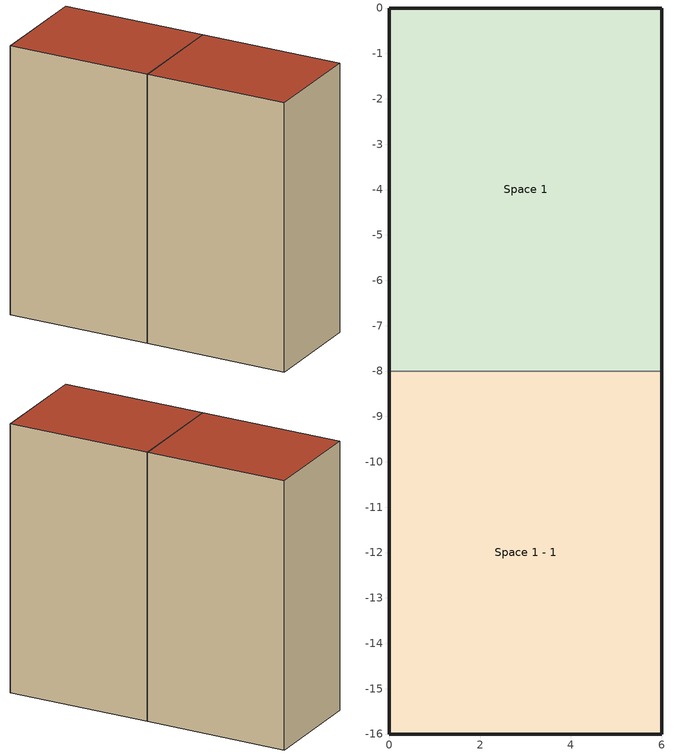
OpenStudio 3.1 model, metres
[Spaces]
Space 1 - 1
 floor ground: 6,-8 6,-16 0,-16 0,-8 z0
 wall outside: 0,-8 0,-16 6,-16 6,-8 z0:15
 wall to Space 1: 6,-8 0,-8 z0:15
 roof outside: 0,-8 0,-16 6,-16 6,-8 z15
Space 1
 floor ground: 6,0 6,-8 0,-8 0,0 z0
 wall outside: 6,-8 6,0 0,0 0,-8 z0:15
 roof outside: 0,0 0,-8 6,-8 6,0 z15
[Site]
Long Beach Daugherty Fld: Latitude {deg}=33.83; Longitude {deg}=-118.17; Time Zone {hr}=-8; Elevation {m}=8
[ClimateZones]
Climate Zone Institution Name 2=CEC; Climate Zone Document Name 2=California Climate Zone Descriptions; Climate Zone Document Year 2=1995
[Building]
BESTEST Case 600FF: Default Construction Set=My Construction Set
[SizingPeriod:DesignDay] Barometric Pressure {Pa}=100941; Sky Clearness=0; Rain Indicator=0; Snow Indicator=0; Day of Month=21; Daylight Saving Time Indicator=0; Dry-Bulb Temperature Range Modifier Type=DefaultMultipliers
Name | Maximum Dry-Bulb Temperature {C} | Daily Dry-Bulb Temperature Range {deltaC} | Humidity Indicating Conditions at Maximum Dry-Bulb | Wind Speed {m/s} | Wind Direction {deg} | Month | Day Type | Humidity Indicating Type | Solar Model Indicator | ASHRAE Taub | ASHRAE Taud
Los Angeles Ann Clg .4% Condns Enth=>MDB | 25.7 | 6 | 61900 | 4.1 | 250 | 8 | SummerDesignDay | Enthalpy | ASHRAETau | 0.44 | 2.108
Los Angeles Ann Clg .4% Condns DP=>MDB | 23.3 | 6 | 19.7 | 4.1 | 250 | 8 | SummerDesignDay | Dewpoint | ASHRAETau | 0.44 | 2.108
Los Angeles Ann Clg .4% Condns WB=>MDB | 25.6 | 6 | 21.2 | 4.1 | 250 | 8 | SummerDesignDay | Wetbulb | ASHRAETau | 0.44 | 2.108
Los Angeles Ann Clg .4% Condns DB=>MWB | 28.7 | 6 | 17.9 | 4.1 | 250 | 8 | SummerDesignDay | Wetbulb | ASHRAETau | 0.44 | 2.108
Los Angeles Ann Htg Wind 99.6% Condns WS=>MCDB | 13.6 | 0 | 13.6 | 10.9 | 90 | 1 | WinterDesignDay | Wetbulb | ASHRAEClearSky
Los Angeles Ann Hum_n 99.6% Condns DP=>MCDB | 15.2 | 0 | -10.6 | 2.4 | 90 | 1 | WinterDesignDay | Dewpoint | ASHRAEClearSky
Los Angeles Ann Htg 99.6% Condns DB | 6.9 | 0 | 6.9 | 2.4 | 90 | 1 | WinterDesignDay | Wetbulb | ASHRAEClearSky
[Material:NoMass]
R25 Insulation: Roughness=Rough; Thermal Resistance {m2-K/W}=25.075; Solar Absorptance=0.6; Visible Absorptance=0.6
[Material:AirGap]
Air Gap: Thermal Resistance {m2-K/W}=0.1588
[Material] Solar Absorptance=0.6; Visible Absorptance=0.6
Name | Roughness | Thickness {m} | Conductivity {W/m-K} | Density {kg/m3} | Specific Heat {J/kg-K} | Thermal Absorptance
Plasterboard | Rough | 0.012 | 0.16 | 950 | 840
Fiberglass Quilt | Rough | 0.066 | 0.04 | 12 | 840
Roof Deck | Rough | 0.019 | 0.14 | 530 | 900
Timber Flooring | Rough | 0.025 | 0.14 | 650 | 1200 | 0.9
Door Shell | VerySmooth | 0.0032 | 1.06 | 2500 | 750
Interior Wall | Rough | 0.2 | 0.51 | 1400 | 1000
[WindowMaterial:Glazing]
Glass: Optical Data Type=SpectralAverage; Thickness {m}=0.0032; Solar Transmittance at Normal Incidence=0.862; Back Side Solar Reflectance at Normal Incidence=0.078; Visible Transmittance at Normal Incidence=0.913; Front Side Visible Reflectance at Normal Incidence=0.082; Back Side Visible Reflectance at Normal Incidence=0.082; Conductivity {W/m-K}=1.06; Solar Diffusing=No
[WindowMaterial:Gas]
Window Air Fill: Gas Type=Air; Thickness {m}=0.013
[Construction]
Interior Wall: Interior Wall
Double Pane Window: Glass, Window Air Fill, Glass
Door: Door Shell, Air Gap, Door Shell
Floor: R25 Insulation, Timber Flooring
Roof: Roof Deck, Fiberglass Quilt, Plasterboard
Wall: Fiberglass Quilt, Plasterboard
[DefaultConstructionSet]
My Construction Set: Default Exterior Surface Constructions=Default Surface Constructions 1; Default Interior Surface Constructions=Default Surface Constructions 2; Default Ground Contact Surface Constructions=Default Surface Constructions 3; Default Exterior SubSurface Constructions=Default Sub Surface Constructions 1; Default Interior SubSurface Constructions=Default Sub Surface Constructions 2
[DefaultSurfaceConstructions]
Default Surface Constructions 1: Wall Construction=Wall; Roof Ceiling Construction=Roof
Default Surface Constructions 2: Wall Construction=Interior Wall
Default Surface Constructions 3: Floor Construction=Floor
[DefaultSubSurfaceConstructions]
Name | Fixed Window Construction | Door Construction
Default Sub Surface Constructions 1 | Double Pane Window | Door
Default Sub Surface Constructions 2
[Space] Space Type=Bob's Office; Default Construction Set=My Construction Set; Building Story=Story 1
Name | Thermal Zone
Space 1 | Thermal Zone 1
Space 1 - 1 | Thermal Zone 2
[ThermalZone] Multiplier=1; Use Ideal Air Loads=No
Name | Thermostat
Thermal Zone 1 | Thermostat Setpoint Dual Setpoint 1
Thermal Zone 2 | Thermostat Setpoint Dual Setpoint 2
[Sizing:Zone] Zone Cooling Design Supply Air Temperature Input Method=SupplyAirTemperature; Zone Cooling Design Supply Air Temperature {C}=14; Zone Cooling Design Supply Air Temperature Difference {deltaC}=11.11; Zone Heating Design Supply Air Temperature Input Method=SupplyAirTemperature; Zone Heating Design Supply Air Temperature {C}=40; Zone Heating Design Supply Air Temperature Difference {deltaC}=11.11; Zone Cooling Design Supply Air Humidity Ratio {kg-H2O/kg-air}=0.0085; Zone Heating Design Supply Air Humidity Ratio {kg-H2O/kg-air}=0.008; Cooling Design Air Flow Method=DesignDay; Heating Design Air Flow Method=DesignDay; Account for Dedicated Outdoor Air System=No; Dedicated Outdoor Air System Control Strategy=NeutralSupplyAir; Dedicated Outdoor Air Low Setpoint Temperature for Design {C}=autosize; Dedicated Outdoor Air High Setpoint Temperature for Design {C}=autosize
Thermal Zone 1; Thermal Zone 2
[Zone equipment]
Thermal Zone 1: PTAC DX Clg Gas Htg
Thermal Zone 2: PTAC DX Clg Gas Htg 1
[BuildingStory]
Story 1: Nominal Z Coordinate {m}=0; Nominal Floor to Floor Height {m}=15; Nominal Floor to Ceiling Height {m}=15
[DefaultScheduleSet]
Bob's Schedule Set: Number of People Schedule=Bob's Schedule; People Activity Level Schedule=Bob's Activity; Lighting Schedule=Bob's Schedule; Electric Equipment Schedule=Bob's Laptop
[People:Definition]
Bob: Number of People Calculation Method=People; Number of People {people}=1; Fraction Radiant=0.3
[Lights:Definition]
Lights: Design Level Calculation Method=LightingLevel; Lighting Level {W}=240; Fraction Radiant=0.1
[SpaceType]
Bob's Office: Default Schedule Set=Bob's Schedule Set; Design Specification Outdoor Air Object=RtL RetailSales Ventilation
[Lights]
Lights 1: Lights Definition=Lights; Space or SpaceType=Bob's Office
[People]
People 1: People Definition=Bob; Space or SpaceType=Bob's Office; Multiplier=1
[ElectricEquipment:Definition]
Laptop: Design Level Calculation Method=EquipmentLevel; Design Level {W}=50; Fraction Radiant=0.1
[ElectricEquipment]
Electric Equipment 1: Electric Equipment Definition=Laptop; Space or SpaceType=Bob's Office
[ThermostatSetpoint:DualSetpoint] Heating Setpoint Temperature Schedule=Heating Thermostats; Cooling Setpoint Temperature Schedule=Cooling Thermostats
Thermostat Setpoint Dual Setpoint 1; Thermostat Setpoint Dual Setpoint 2
[AvailabilityManager:NightCycle] Applicability Schedule=Always On Discrete; Fan Schedule=Always On AVM; Control Type=StayOff; Thermostat Tolerance {deltaC}=1
Name | Cycling Run Time Control Type | Cycling Run Time {s}
Availability Manager Night Cycle 1 | ThermostatWithMinimumRunTime | 600
Availability Manager Night Cycle 2; Availability Manager Night Cycle 3 | Thermostat | 3600
[EnergyManagementSystem:Sensor]
Energy_Management_System_Sensor_1: Output Variable or Output Meter=Cooling Coil Total Cooling Rate
[DesignSpecification:OutdoorAir]
RtL RetailSales Ventilation: Outdoor Air Method=Sum; Outdoor Air Flow per Floor Area {m3/s-m2}=0.00508
[AvailabilityManager:NightVentilation]
AVM Night Ventilation: Applicability Schedule=Always On Discrete hvac_library; Ventilation Temperature Schedule=Always On Discrete; Ventilation Temperature Difference {deltaC}=2; Ventilation Temperature Low Limit {C}=15; Night Venting Flow Fraction=0.333; Control Zone=Thermal Zone 1
[ZoneHVAC:PackagedTerminalAirConditioner] Availability Schedule=Always On Discrete hvac_library; Supply Air Flow Rate During Cooling Operation {m3/s}=Autosize; Supply Air Flow Rate During Heating Operation {m3/s}=Autosize; Supply Air Flow Rate When No Cooling or Heating is Needed {m3/s}=Autosize; Outdoor Air Flow Rate During Cooling Operation {m3/s}=Autosize; Outdoor Air Flow Rate During Heating Operation {m3/s}=Autosize; Outdoor Air Flow Rate When No Cooling or Heating is Needed {m3/s}=Autosize; Fan Placement=DrawThrough; Supply Air Fan Operating Mode Schedule=Always On Discrete hvac_library
Name | Supply Air Fan | Heating Coil | Cooling Coil
PTAC DX Clg Gas Htg | Gas PTAC Fan | PTAC Gas Htg Coil | Gas PTAC 1 Spd DX Clg Coil
PTAC DX Clg Gas Htg 1 | Gas PTAC Fan 1 | PTAC Gas Htg Coil 1 | Gas PTAC 1 Spd DX Clg Coil 1
[Fan:ConstantVolume] Availability Schedule=Always On Discrete hvac_library; Pressure Rise {Pa}=250; Maximum Flow Rate {m3/s}=AutoSize
Gas PTAC Fan; Gas PTAC Fan 1
[Coil:Heating:Gas] Availability Schedule=Always On Discrete hvac_library; Gas Burner Efficiency=0.8; Nominal Capacity {W}=AutoSize; Parasitic Electric Load {W}=0; Parasitic Gas Load {W}=0
PTAC Gas Htg Coil; PTAC Gas Htg Coil 1
[Coil:Cooling:DX:SingleSpeed] Availability Schedule=Always On Discrete hvac_library; Rated Total Cooling Capacity {W}=autosize; Rated Sensible Heat Ratio=autosize; Rated COP {W/W}=3; Rated Air Flow Rate {m3/s}=autosize; Rated Evaporator Fan Power Per Volume Flow Rate {W/(m3/s)}=773.3; Total Cooling Capacity Function of Temperature Curve=Curve Biquadratic 31; Total Cooling Capacity Function of Flow Fraction Curve=Curve Quadratic 38; Energy Input Ratio Function of Temperature Curve=Curve Biquadratic 32; Energy Input Ratio Function of Flow Fraction Curve=Curve Quadratic 39; Part Load Fraction Correlation Curve=Curve Quadratic 40; Minimum Outdoor Dry-Bulb Temperature for Compressor Operation {C}=-25; Condenser Type=AirCooled; Evaporative Condenser Effectiveness=0; Evaporative Condenser Air Flow Rate {m3/s}=Autosize; Evaporative Condenser Pump Rated Power Consumption {W}=Autosize; Crankcase Heater Capacity {W}=0; Maximum Outdoor Dry-Bulb Temperature for Crankcase Heater Operation {C}=0; Basin Heater Capacity {W/K}=0; Basin Heater Setpoint Temperature {C}=10
Gas PTAC 1 Spd DX Clg Coil; Gas PTAC 1 Spd DX Clg Coil 1
[Schedule:Ruleset]
Name | Default Day Schedule
Bob's Activity | Schedule Day 1
Bob's Schedule | Schedule Day 2
Heating Thermostats | Schedule Day 3
Cooling Thermostats | Schedule Day 8
Bob's Laptop | Schedule Day 10
Always On AVM | Schedule Day 13
[Schedule:Day]
Schedule Day 1: 24, 0, 100
Schedule Day 2: 8, 0, 0, 12, 0, 1, 13, 0, 0, 17, 0, 1, 24, 0, 0
Schedule Day 3: 8, 0, 22.7778, 17, 0, 22.7778, 24, 0, 22.7778
Schedule Day 5; Schedule Day 11: 24, 0, 0
Schedule Day 7: 24, 0, 17.7601
Schedule Day 8: 8, 0, 23.0556, 17, 0, 23.0556, 24, 0, 23.0556
Schedule Day 9: 24, 0, 26.6723
Schedule Day 10: 8, 0, 0, 17, 0, 1, 24, 0, 0
Schedule Day 13: 24, 0, 1
[Schedule:Rule] Rule Order=0; Apply Sunday=Yes; Apply Saturday=Yes
Name | Schedule Ruleset | Day Schedule
Schedule Rule 1 | Bob's Schedule | Schedule Day 5
Schedule Rule 2 | Heating Thermostats | Schedule Day 7
Schedule Rule 3 | Cooling Thermostats | Schedule Day 9
Schedule Rule 4 | Bob's Laptop | Schedule Day 11
[Schedule:Constant] Value=1
Always On Discrete; Always On Discrete hvac_library
[Curve:Biquadratic] Minimum Value of x=17; Maximum Value of x=22; Minimum Value of y=13; Maximum Value of y=46
Name | Coefficient1 Constant | Coefficient2 x | Coefficient3 x**2 | Coefficient4 y | Coefficient5 y**2 | Coefficient6 x*y
Curve Biquadratic 31 | 0.942588 | 0.00954335 | 0.00068377 | -0.0110427 | 5.249e-06 | -9.72e-06
Curve Biquadratic 32 | 0.342414 | 0.034885 | -0.0006237 | 0.00497722 | 0.000437951 | -0.000728028
[Curve:Quadratic]
Name | Coefficient1 Constant | Coefficient2 x | Coefficient3 x**2 | Minimum Value of x | Maximum Value of x
Curve Quadratic 38 | 0.8 | 0.2 | 0 | 0.5 | 1.5
Curve Quadratic 39 | 1.1552 | -0.1808 | 0.0256 | 0.5 | 1.5
Curve Quadratic 40 | 0.85 | 0.15 | 0 | 0 | 1
